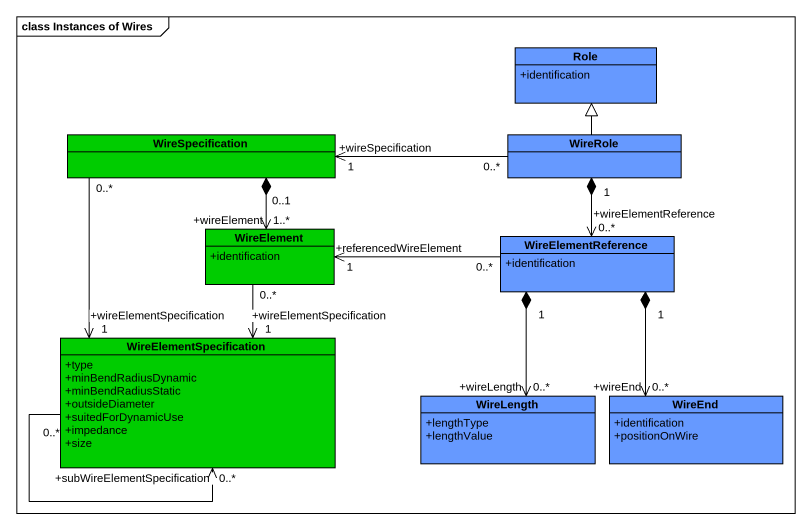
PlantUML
@startuml
mainframe class Instances of Wires
hide circle
hide empty members
skinparam classAttributeIconSize 0
class Role #6699FF {
  +identification
}
class WireSpecification #00CC00
class WireRole #6699FF
class WireElement #00CC00 {
  +identification
}
class WireElementReference #6699FF {
  +identification
}
class WireElementSpecification #00CC00 {
  +type
  +minBendRadiusDynamic
  +minBendRadiusStatic
  +outsideDiameter
  +suitedForDynamicUse
  +impedance
  +size
}
class WireLength #6699FF {
  +lengthType
  +lengthValue
}
class WireEnd #6699FF {
  +identification
  +positionOnWire
}
WireSpecification "0..1" *--> "+wireElement\n1..*" WireElement
WireSpecification "0..*" --> "+wireElementSpecification\n1" WireElementSpecification
WireRole -up-|> Role
WireRole "0..*" -left-> "+wireSpecification\n1" WireSpecification
WireRole "1" *--> "+wireElementReference\n0..*" WireElementReference
WireElement "0..*" --> "+wireElementSpecification\n1" WireElementSpecification
WireElementReference "0..*" -left-> "+referencedWireElement\n1" WireElement
WireElementReference "1" *--> "+wireEnd\n0..*" WireEnd
WireElementSpecification "0..*" --> "+subWireElementSpecification\n0..*" WireElementSpecification
WireLength "+wireLength\n0..*" <-up-* "1" WireElementReference
@enduml
